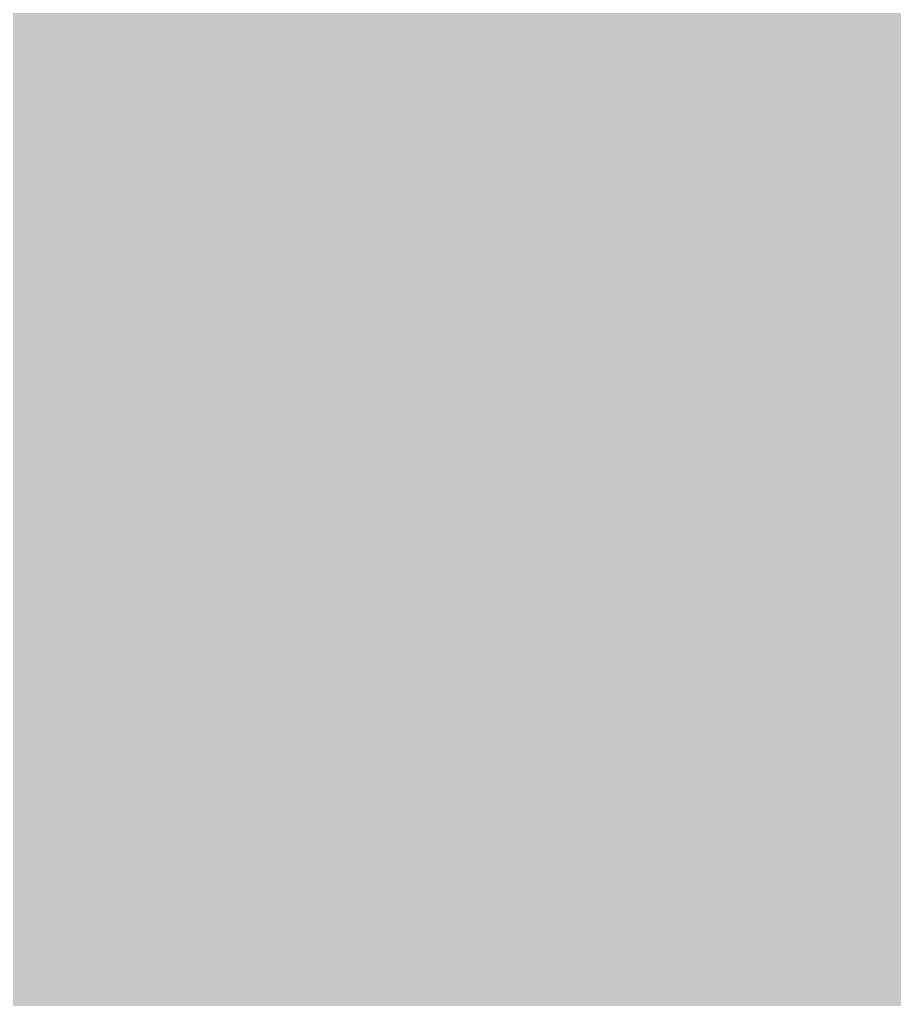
# Model space of a CAD drawing. Header units: millimetres. Extents: x 0 to 423, y 0 to 564.
# Drawn here: x 79.07 to 108.79, y 341.33 to 374.61 of the extents above; entities that cross this region are included whole.
import ezdxf

# ---------------------------------------------------------------- set-up
doc = ezdxf.new("R2010")
doc.units = ezdxf.units.MM

msp = doc.modelspace()

# ---------------------------------------------------------------- hatches: boundary and pattern name
msp.add_hatch(color=254).paths.add_polyline_path([(21.2189, 0.0537), (20.955, 0.0533), (20.6934, 0.0584), (20.4292, 0.066), (20.1676, 0.0787), (19.906, 0.094), (19.6469, 0.1118), (19.3853, 0.1321), (19.1262, 0.1549), (18.8671, 0.1829), (18.608, 0.2134), (18.349, 0.2464), (18.0924, 0.2845), (17.8359, 0.3251), (17.5793, 0.3683), (17.3253, 0.414), (17.0688, 0.4623), (16.8148, 0.5156), (16.5633, 0.5715), (16.3093, 0.6299), (16.0579, 0.6909), (15.809, 0.7544), (15.56, 0.823), (15.3111, 0.8941), (15.0622, 0.9677), (14.8158, 1.0439), (14.5694, 1.1227), (14.3256, 1.2065), (14.0818, 1.2903), (13.8379, 1.3792), (13.5966, 1.4707), (13.3579, 1.5672), (13.1191, 1.6637), (12.8803, 1.7628), (12.6441, 1.8669), (12.4079, 1.9736), (12.1742, 2.0803), (11.9405, 2.192), (11.7094, 2.3089), (11.4808, 2.4257), (11.2522, 2.5451), (11.0236, 2.6695), (10.7975, 2.794), (10.574, 2.9235), (10.3505, 3.0556), (10.1295, 3.1877), (9.9111, 3.3249), (9.6926, 3.4646), (9.4742, 3.6068), (9.2608, 3.7541), (9.0475, 3.9014), (8.8341, 4.0513), (8.6258, 4.2037), (8.4176, 4.3612), (8.2118, 4.5187), (8.0061, 4.6812), (7.8029, 4.8438), (7.6022, 5.0114), (7.4041, 5.1816), (7.206, 5.3518), (7.0129, 5.527), (6.8174, 5.7048), (6.6269, 5.8826), (6.4389, 6.0655), (6.2509, 6.2509), (6.0655, 6.4389), (5.8852, 6.6269), (5.7048, 6.8174), (5.527, 7.0104), (5.3518, 7.206), (5.1816, 7.4041), (5.0114, 7.6022), (4.8463, 7.8029), (4.6812, 8.0061), (4.5187, 8.2118), (4.3612, 8.4176), (4.2062, 8.6258), (4.0513, 8.8341), (3.9014, 9.0475), (3.7541, 9.2608), (3.6068, 9.4742), (3.4646, 9.6926), (3.3249, 9.9085), (3.1877, 10.1295), (3.0556, 10.3505), (2.9235, 10.574), (2.794, 10.7975), (2.6695, 11.0236), (2.5451, 11.2522), (2.4257, 11.4808), (2.3063, 11.7094), (2.192, 11.9405), (2.0803, 12.1742), (1.971, 12.4079), (1.8669, 12.6441), (1.7628, 12.8803), (1.6637, 13.1191), (1.5646, 13.3579), (1.4707, 13.5966), (1.3792, 13.8379), (1.2903, 14.0818), (1.2065, 14.3256), (1.1227, 14.5694), (1.0439, 14.8158), (0.9652, 15.0622), (0.8915, 15.3111), (0.823, 15.56), (0.7544, 15.809), (0.6883, 16.0604), (0.6274, 16.3119), (0.569, 16.5633), (0.5131, 16.8148), (0.4623, 17.0688), (0.4115, 17.3253), (0.3658, 17.5793), (0.3226, 17.8359), (0.2819, 18.0924), (0.2464, 18.3515), (0.2134, 18.608), (0.1829, 18.8671), (0.1549, 19.1262), (0.1295, 19.3878), (0.1092, 19.6469), (0.0914, 19.9085), (0.0762, 20.1701), (0.066, 20.4318), (0.0584, 20.6934), (0.0533, 20.955), (0.0508, 21.2192), (0.0522, 543.3314), (0.0533, 543.593), (0.0584, 543.8546), (0.066, 544.1188), (0.0762, 544.3804), (0.0914, 544.642), (0.1092, 544.9011), (0.1295, 545.1627), (0.1549, 545.4218), (0.1829, 545.6809), (0.2134, 545.94), (0.2464, 546.1991), (0.2819, 546.4556), (0.3226, 546.7121), (0.3658, 546.9687), (0.4115, 547.2227), (0.4623, 547.4792), (0.5131, 547.7332), (0.569, 547.9847), (0.6274, 548.2387), (0.6883, 548.4876), (0.7544, 548.7391), (0.823, 548.988), (0.8915, 549.2369), (0.9652, 549.4858), (1.0439, 549.7322), (1.1227, 549.9786), (1.2065, 550.2224), (1.2903, 550.4663), (1.3792, 550.7076), (1.4707, 550.9489), (1.5646, 551.1902), (1.6637, 551.4289), (1.7628, 551.6677), (1.8669, 551.9039), (1.971, 552.1401), (2.0803, 552.3738), (2.192, 552.6049), (2.3063, 552.8386), (2.4257, 553.0672), (2.5451, 553.2958), (2.6695, 553.5244), (2.794, 553.7505), (2.9235, 553.974), (3.0556, 554.1975), (3.1877, 554.4185), (3.3249, 554.6369), (3.4646, 554.8554), (3.6068, 555.0738), (3.7541, 555.2872), (3.9014, 555.5005), (4.0513, 555.7114), (4.2062, 555.9222), (4.3612, 556.1305), (4.5187, 556.3362), (4.6812, 556.5419), (4.8463, 556.7451), (5.0114, 556.9458), (5.1816, 557.1439), (5.3518, 557.342), (5.527, 557.5351), (5.7048, 557.7281), (5.8852, 557.9212), (6.0655, 558.1091), (6.2509, 558.2971), (6.4389, 558.4825), (6.6269, 558.6628), (6.8174, 558.8432), (7.0129, 559.021), (7.206, 559.1937), (7.4041, 559.3664), (7.6022, 559.5366), (7.8029, 559.7017), (8.0061, 559.8668), (8.2118, 560.0268), (8.4176, 560.1868), (8.6258, 560.3418), (8.8341, 560.4967), (9.0475, 560.6466), (9.2608, 560.7939), (9.4742, 560.9387), (9.6926, 561.0835), (9.9111, 561.2232), (10.1295, 561.3603), (10.3505, 561.4924), (10.574, 561.6245), (10.7975, 561.754), (11.0236, 561.8785), (11.2522, 562.0029), (11.4808, 562.1223), (11.7094, 562.2392), (11.9405, 562.356), (12.1742, 562.4678), (12.4079, 562.5744), (12.6441, 562.6811), (12.8803, 562.7853), (13.1191, 562.8843), (13.3579, 562.9834), (13.5966, 563.0774), (13.8379, 563.1688), (14.0818, 563.2577), (14.3256, 563.3415), (14.5694, 563.4253), (14.8158, 563.5041), (15.0622, 563.5803), (15.3111, 563.6539), (15.56, 563.7251), (15.809, 563.7936), (16.0579, 563.8571), (16.3093, 563.9206), (16.5633, 563.9791), (16.8148, 564.0349), (17.0688, 564.0857), (17.3253, 564.1365), (17.5793, 564.1823), (17.8359, 564.2254), (18.0924, 564.2635), (18.349, 564.3016), (18.608, 564.3347), (18.8671, 564.3651), (19.1262, 564.3931), (19.3853, 564.4185), (19.6469, 564.4388), (19.906, 564.4566), (20.1676, 564.4718), (20.4292, 564.482), (20.6934, 564.4896), (20.955, 564.4947), (21.2166, 564.4972), (402.2189, 564.4981), (402.4808, 564.4947), (402.7424, 564.4896), (403.0066, 564.482), (403.2682, 564.4718), (403.5298, 564.4566), (403.7889, 564.4388), (404.0505, 564.4185), (404.3096, 564.3931), (404.5687, 564.3651), (404.8277, 564.3347), (405.0868, 564.3016), (405.3434, 564.2635), (405.5999, 564.2254), (405.8564, 564.1823), (406.113, 564.1365), (406.367, 564.0857), (406.621, 564.0349), (406.875, 563.9791), (407.1264, 563.9206), (407.3779, 563.8571), (407.6268, 563.7936), (407.8783, 563.7251), (408.1272, 563.6539), (408.3736, 563.5803), (408.62, 563.5041), (408.8663, 563.4253), (409.1102, 563.3415), (409.354, 563.2577), (409.5979, 563.1688), (409.8392, 563.0774), (410.0805, 562.9834), (410.3192, 562.8843), (410.5554, 562.7853), (410.7942, 562.6811), (411.0279, 562.5744), (411.2616, 562.4678), (411.4952, 562.356), (411.7264, 562.2392), (411.9575, 562.1223), (412.1861, 562.0029), (412.4122, 561.8785), (412.6382, 561.754), (412.8643, 561.6245), (413.0853, 561.4924), (413.3063, 561.3603), (413.5272, 561.2232), (413.7457, 561.0835), (413.9616, 560.9387), (414.1775, 560.7939), (414.3908, 560.6466), (414.6017, 560.4967), (414.8125, 560.3418), (415.0208, 560.1868), (415.2265, 560.0268), (415.4297, 559.8668), (415.6329, 559.7017), (415.8336, 559.5366), (416.0342, 559.3664), (416.2298, 559.1937), (416.4254, 559.021), (416.6184, 558.8432), (416.8089, 558.6628), (416.9994, 558.4825), (417.1848, 558.2971), (417.3703, 558.1091), (417.5531, 557.9212), (417.7335, 557.7281), (417.9087, 557.5351), (418.084, 557.342), (418.2567, 557.1439), (418.4244, 556.9458), (418.592, 556.7451), (418.7546, 556.5419), (418.9171, 556.3362), (419.0746, 556.1305), (419.2321, 555.9222), (419.3845, 555.7114), (419.5369, 555.5005), (419.6842, 555.2872), (419.829, 555.0738), (419.9712, 554.8554), (420.1109, 554.6369), (420.2481, 554.4185), (420.3827, 554.1975), (420.5148, 553.974), (420.6418, 553.7505), (420.7688, 553.5244), (420.8907, 553.2958), (421.0126, 553.0672), (421.1295, 552.8386), (421.2438, 552.6049), (421.3555, 552.3738), (421.4647, 552.1401), (421.5689, 551.9039), (421.673, 551.6677), (421.7746, 551.4289), (421.8711, 551.1902), (421.9651, 550.9489), (422.0566, 550.7076), (422.1455, 550.4663), (422.2318, 550.2224), (422.3131, 549.9786), (422.3918, 549.7322), (422.4706, 549.4858), (422.5442, 549.2369), (422.6128, 548.988), (422.6814, 548.7391), (422.7449, 548.4876), (422.8084, 548.2387), (422.8668, 547.9847), (422.9227, 547.7332), (422.9735, 547.4792), (423.0243, 547.2227), (423.07, 546.9687), (423.1132, 546.7121), (423.1513, 546.4556), (423.1894, 546.1991), (423.2224, 545.94), (423.2529, 545.6809), (423.2808, 545.4218), (423.3037, 545.1627), (423.3266, 544.9011), (423.3443, 544.642), (423.357, 544.3804), (423.3697, 544.1188), (423.3774, 543.8546), (423.3824, 543.593), (423.385, 543.3314), (423.3855, 21.2203), (423.3824, 20.955), (423.3774, 20.6934), (423.3697, 20.4318), (423.357, 20.1701), (423.3443, 19.9085), (423.3266, 19.6469), (423.3037, 19.3878), (423.2808, 19.1262), (423.2529, 18.8671), (423.2224, 18.608), (423.1894, 18.3515), (423.1513, 18.0924), (423.1132, 17.8359), (423.07, 17.5793), (423.0243, 17.3253), (422.9735, 17.0688), (422.9227, 16.8148), (422.8668, 16.5633), (422.8084, 16.3119), (422.7449, 16.0604), (422.6814, 15.809), (422.6128, 15.56), (422.5442, 15.3111), (422.4706, 15.0622), (422.3918, 14.8158), (422.3131, 14.5694), (422.2318, 14.3256), (422.1455, 14.0818), (422.0566, 13.8379), (421.9651, 13.5966), (421.8711, 13.3579), (421.7746, 13.1191), (421.673, 12.8803), (421.5689, 12.6441), (421.4647, 12.4079), (421.3555, 12.1742), (421.2438, 11.9405), (421.1295, 11.7094), (421.0126, 11.4808), (420.8907, 11.2522), (420.7688, 11.0236), (420.6418, 10.7975), (420.5148, 10.574), (420.3827, 10.3505), (420.2481, 10.1295), (420.1109, 9.9085), (419.9712, 9.6926), (419.829, 9.4742), (419.6842, 9.2608), (419.5369, 9.0475), (419.3845, 8.8341), (419.2321, 8.6258), (419.0746, 8.4176), (418.9171, 8.2118), (418.7546, 8.0061), (418.592, 7.8029), (418.4244, 7.6022), (418.2567, 7.4041), (418.084, 7.206), (417.9087, 7.0104), (417.7335, 6.8174), (417.5531, 6.6269), (417.3703, 6.4389), (417.1848, 6.2509), (416.9994, 6.0655), (416.8089, 5.8826), (416.6184, 5.7048), (416.4254, 5.527), (416.2298, 5.3518), (416.0342, 5.1816), (415.8336, 5.0114), (415.6329, 4.8438), (415.4297, 4.6812), (415.2265, 4.5187), (415.0208, 4.3612), (414.8125, 4.2037), (414.6017, 4.0513), (414.3908, 3.9014), (414.1775, 3.7541), (413.9616, 3.6068), (413.7457, 3.4646), (413.5272, 3.3249), (413.3063, 3.1877), (413.0853, 3.0556), (412.8643, 2.9235), (412.6382, 2.794), (412.4122, 2.6695), (412.1861, 2.5451), (411.9575, 2.4257), (411.7264, 2.3089), (411.4952, 2.192), (411.2616, 2.0803), (411.0279, 1.9736), (410.7942, 1.8669), (410.5554, 1.7628), (410.3192, 1.6637), (410.0805, 1.5672), (409.8392, 1.4707), (409.5979, 1.3792), (409.354, 1.2903), (409.1102, 1.2065), (408.8663, 1.1227), (408.62, 1.0439), (408.3736, 0.9677), (408.1272, 0.8941), (407.8783, 0.823), (407.6268, 0.7544), (407.3779, 0.6909), (407.1264, 0.6299), (406.875, 0.5715), (406.621, 0.5156), (406.367, 0.4623), (406.113, 0.414), (405.8564, 0.3683), (405.5999, 0.3251), (405.3434, 0.2845), (405.0868, 0.2464), (404.8277, 0.2134), (404.5687, 0.1829), (404.3096, 0.1549), (404.0505, 0.1321), (403.7889, 0.1118), (403.5298, 0.094), (403.2682, 0.0787), (403.0066, 0.066), (402.7424, 0.0584), (402.4808, 0.0533), (402.2166, 0.0533)])

doc.saveas('drawing.dxf')
